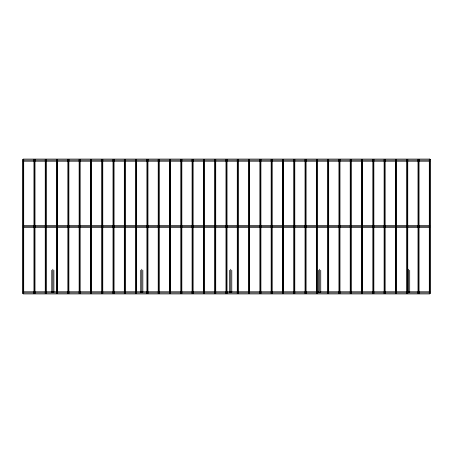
<?xml version="1.0" encoding="UTF-8"?>
<svg xmlns="http://www.w3.org/2000/svg" width="453" height="453" viewBox="0 0 453 453"><rect width="100%" height="100%" fill="white"/><g stroke="black" fill="none" stroke-linecap="round" stroke-linejoin="round"><path stroke-width="0.68" d="M52.084 292.44L53.579 292.44M141.036 292.44L142.531 292.44M229.988 292.44L231.483 292.44M318.94 292.44L320.435 292.44M407.893 292.44L409.387 292.44M23.182 160.141L429.818 160.141M23.182 161.2L429.818 161.2M23.182 225.441L429.818 225.441M23.182 226.5L429.818 226.5M23.182 227.559L429.818 227.559M23.182 291.8L318.787 291.8M320.203 291.8L429.818 291.8M23.182 292.859L429.818 292.859M418.527 159.388L418.527 293.612M409.699 270.271L409.699 292.185M408.64 269.201L408.64 292.27M407.23 159.388L407.23 293.612M395.933 159.388L395.933 293.612M384.637 159.388L384.637 293.612M373.34 159.388L373.34 293.612M362.049 159.388L362.049 293.612M350.752 159.388L350.752 293.612M339.456 159.388L339.456 293.612M328.159 159.388L328.159 293.612M320.747 270.271L320.747 292.185M319.688 269.201L319.688 292.27M318.629 270.271L318.629 292.185M316.862 159.388L316.862 293.612M305.571 159.388L305.571 293.612M294.274 159.388L294.274 293.612M282.978 159.388L282.978 293.612M271.681 159.388L271.681 293.612M260.384 159.388L260.384 293.612M249.093 159.388L249.093 293.612M237.797 159.388L237.797 293.612M231.794 270.271L231.794 292.185M230.736 269.201L230.736 292.27M229.677 270.271L229.677 292.185M226.5 159.388L226.5 293.612M215.203 159.388L215.203 293.612M203.907 159.388L203.907 293.612M192.616 159.388L192.616 293.612M181.319 159.388L181.319 293.612M170.022 159.388L170.022 293.612M158.726 159.388L158.726 293.612M147.429 159.388L147.429 293.612M142.842 270.271L142.842 292.185M141.783 269.201L141.783 292.27M140.724 270.271L140.724 292.185M136.138 159.388L136.138 293.612M124.841 159.388L124.841 293.612M113.544 159.388L113.544 293.612M102.248 159.388L102.248 293.612M90.951 159.388L90.951 293.612M79.66 159.388L79.66 293.612M68.363 159.388L68.363 293.612M57.067 159.388L57.067 293.612M53.89 270.271L53.89 292.185M52.831 269.201L52.831 292.27M51.772 270.271L51.772 292.185M45.77 159.388L45.77 293.612M34.473 159.388L34.473 293.612M429.818 159.082L23.182 159.082L23.182 293.918L429.818 293.918L429.818 159.082M23.709 159.388L22.65 159.388L22.65 293.612L23.709 293.612L23.709 159.388M35.006 159.388L33.947 159.388L33.947 293.612L35.006 293.612L35.006 159.388M46.302 159.388L45.243 159.388L45.243 293.612L46.302 293.612L46.302 159.388M57.593 159.388L56.534 159.388L56.534 293.612L57.593 293.612L57.593 159.388M68.89 159.388L67.831 159.388L67.831 293.612L68.89 293.612L68.89 159.388M80.187 159.388L79.128 159.388L79.128 293.612L80.187 293.612L80.187 159.388M91.483 159.388L90.424 159.388L90.424 293.612L91.483 293.612L91.483 159.388M102.78 159.388L101.721 159.388L101.721 293.612L102.78 293.612L102.78 159.388M114.071 159.388L113.012 159.388L113.012 293.612L114.071 293.612L114.071 159.388M125.368 159.388L124.309 159.388L124.309 293.612L125.368 293.612L125.368 159.388M136.664 159.388L135.606 159.388L135.606 293.612L136.664 293.612L136.664 159.388M147.961 159.388L146.902 159.388L146.902 293.612L147.961 293.612L147.961 159.388M159.258 159.388L158.199 159.388L158.199 293.612L159.258 293.612L159.258 159.388M170.549 159.388L169.49 159.388L169.49 293.612L170.549 293.612L170.549 159.388M181.846 159.388L180.787 159.388L180.787 293.612L181.846 293.612L181.846 159.388M193.142 159.388L192.083 159.388L192.083 293.612L193.142 293.612L193.142 159.388M204.439 159.388L203.38 159.388L203.38 293.612L204.439 293.612L204.439 159.388M215.736 159.388L214.677 159.388L214.677 293.612L215.736 293.612L215.736 159.388M227.032 159.388L225.968 159.388L225.968 293.612L227.032 293.612L227.032 159.388M238.323 159.388L237.264 159.388L237.264 293.612L238.323 293.612L238.323 159.388M249.62 159.388L248.561 159.388L248.561 293.612L249.62 293.612L249.62 159.388M260.917 159.388L259.858 159.388L259.858 293.612L260.917 293.612L260.917 159.388M272.213 159.388L271.154 159.388L271.154 293.612L272.213 293.612L272.213 159.388M283.51 159.388L282.451 159.388L282.451 293.612L283.51 293.612L283.51 159.388M294.801 159.388L293.742 159.388L293.742 293.612L294.801 293.612L294.801 159.388M306.098 159.388L305.039 159.388L305.039 293.612L306.098 293.612L306.098 159.388M317.394 159.388L316.336 159.388L316.336 293.612L317.394 293.612L317.394 159.388M328.691 159.388L327.632 159.388L327.632 293.612L328.691 293.612L328.691 159.388M339.988 159.388L338.929 159.388L338.929 293.612L339.988 293.612L339.988 159.388M351.279 159.388L350.22 159.388L350.22 293.612L351.279 293.612L351.279 159.388M362.576 159.388L361.517 159.388L361.517 293.612L362.576 293.612L362.576 159.388M373.872 159.388L372.813 159.388L372.813 293.612L373.872 293.612L373.872 159.388M385.169 159.388L384.11 159.388L384.11 293.612L385.169 293.612L385.169 159.388M396.466 159.388L395.407 159.388L395.407 293.612L396.466 293.612L396.466 159.388M407.757 159.388L406.698 159.388L406.698 293.612L407.757 293.612L407.757 159.388M419.053 159.388L417.994 159.388L417.994 293.612L419.053 293.612L419.053 159.388M430.35 159.388L429.291 159.388L429.291 293.612L430.35 293.612L430.35 159.388"/></g></svg>
